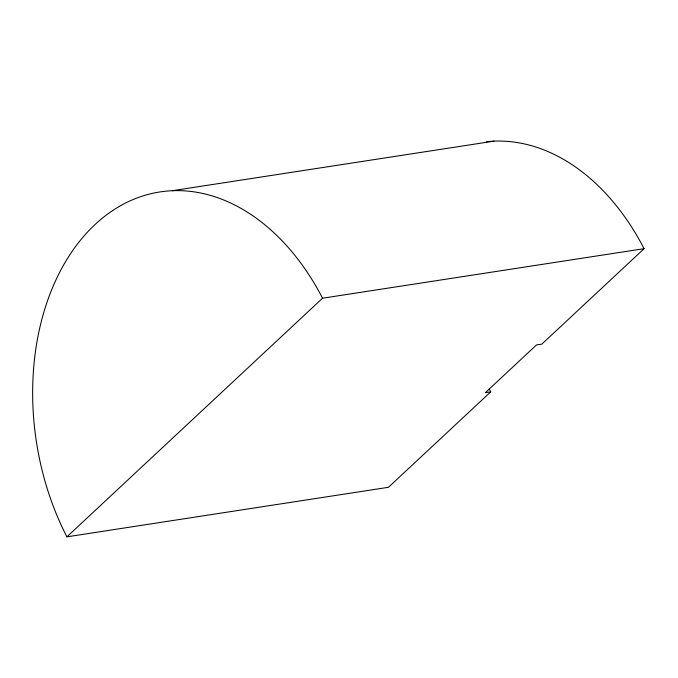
<?xml version="1.0" encoding="UTF-8"?>
<svg xmlns="http://www.w3.org/2000/svg" width="678" height="678" viewBox="0 0 678 678"><rect width="100%" height="100%" fill="white"/><g stroke="black" fill="none" stroke-linecap="round" stroke-linejoin="round"><path stroke-width="1.02" d="M322.55 298.21A228.283 160.161 81.2 0 0 95.098 224.486A228.283 160.161 81.2 0 0 66.91 536.84L322.55 298.21L644.1 248.673A228.283 160.161 81.2 0 0 486.626 141.702M489.262 389.036L490.719 391.859L388.46 487.304L66.91 536.84M644.1 248.673L541.841 344.127L536.484 344.949L485.355 392.681L490.719 391.859M172.356 190.696L493.906 141.16"/></g></svg>
